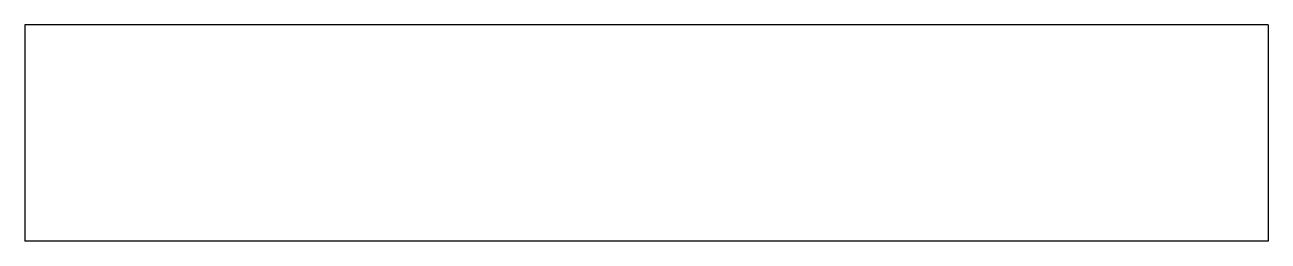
# Model space of a CAD drawing. Extents: x -2463 to -2239, y 1400 to 1439.
import ezdxf

# ---------------------------------------------------------------- set-up
doc = ezdxf.new("R2010")
doc.units = 0
doc.header["$LTSCALE"] = 12
doc.header["$MEASUREMENT"] = 0
doc.layers.add('SHELL', color=40, linetype='CONTINUOUS')

msp = doc.modelspace()

# ---------------------------------------------------------------- linework, layer by layer
at = {"layer": 'SHELL'}
for p, q in [((-2239.24, 1439.21), (-2463.14, 1439.21)), ((-2463.14, 1439.21), (-2463.14, 1400.21)), ((-2239.24, 1439.21), (-2239.24, 1400.21)), ((-2239.24, 1400.21), (-2463.14, 1400.21))]:
    msp.add_line(p, q, dxfattribs=at)

doc.saveas('drawing.dxf')
